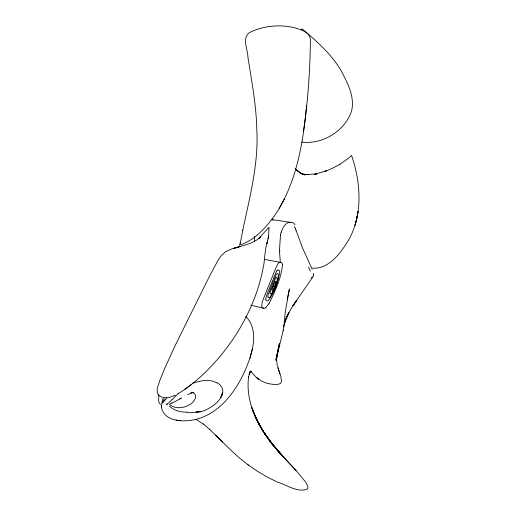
<?xml version="1.0" encoding="UTF-8"?>
<svg xmlns="http://www.w3.org/2000/svg" width="516" height="516" viewBox="0 0 516 516"><rect width="100%" height="100%" fill="white"/><g stroke="black" fill="none" stroke-linecap="round" stroke-linejoin="round"><path stroke-width="0.77" d="M254.633 236.547L254.33 241.565M313.425 275.28L313.315 273.306M178.323 393.65C199.737 380.176 217.442 361.471 231.877 340.824L232.045 340.586C248.048 317.308 259.542 290.708 264.089 262.76C264.837 255.51 265.237 248.202 267.552 241.217L266.94 243.571L268.61 236.07L268.997 227.253L258.58 238.637L260.948 236.476C253.885 243.9 243.236 245.235 233.987 248.331L240.095 246.513L232.6 248.583L225.653 251.615L221.28 255.633L218.32 259.78L209.819 275.596L175.143 345.604L164.914 367.979L159.876 380.298L157.29 388.193L157.199 392.489L157.973 394.353L159.586 395.978L162.463 397.346M306.652 105.348L305.304 118.222C308.491 92.28 310.122 66.164 310.406 40.035C310.38 32.869 302.576 30.102 296.829 28.464C281.981 24.02 265.637 25.445 251.486 31.566C240.714 35.959 247.893 49.433 247.964 57.392C251.64 81.006 256.207 104.587 256.762 128.555C258.864 163.243 249.731 196.912 242.733 230.517M158.78 395.017L158.631 401.074L159.412 403.344L160.502 404.402M303.453 131.625L305.311 118.132C301.325 152.988 293.681 188.94 272.945 218.016C264.16 229.285 253.511 240.972 239.347 245.139L240.295 243.139M161.353 407.292L161.295 405.37C162.392 423.642 188.488 422.617 200.853 417.876C222.654 409.898 236.857 389.38 245.803 368.908C252.427 353.008 259.638 330.356 245.674 316.308M242.817 230.013L240.256 243.262M280.485 235.019L279.504 250.015M268.114 238.914L268.61 236.07M279.569 343.301L275.989 360.258L277.111 354.266L276.092 359.336L283.161 330.756L284.064 325.544L285.251 311.741L289.444 288.934L287.148 299.428M312.677 268.172C329.285 269.107 340.695 252.834 348.455 240.301C363.083 214.533 360.903 182.606 351.564 155.426L347.507 158.999L339.444 164.598M283.161 330.756L283.271 330.13M283.471 326.905L283.761 325.59M252.434 348.629L249.944 358.027M279.608 343.237L276.518 358.755L277.156 364.947L279.962 373.894M357.137 216.849L355.021 225.389L355.982 221.506M283.613 326.467L283.955 325.19M284.123 324.551L288.831 312.554L285.999 318.482L290.85 309.174L296.79 300.177L292.778 305.923L312.219 277.847M281.188 232.174C282.665 228.188 284.877 223.035 289.534 222.203M284.626 322.642L286.812 316.308M273.145 279.227L276.537 271.197M273.525 280.723L276.266 274.364A2.961 1.213 -72 0 1 276.989 273.693L277.627 273.603A9.088 3.747 -73 0 1 278.105 273.738C279.408 280.904 273.919 290.805 270.132 297.119M272.854 280.014L266.966 294.268L265.785 298.371A3.741 1.613 -68 0 0 265.863 299.603M273.293 281.336L267.862 295.507A2.883 1.238 -68.6 0 0 267.881 296.513L268.094 297.061M275.183 286.219L277.215 280.04L277.04 277.602A5.96 2.49 -72.2 0 0 276.582 277.473M273.68 285.193L275.118 281.768A1.284 0.542 -71 0 1 275.557 281.497A3.128 1.329 -71.4 0 1 275.847 281.562L275.718 283.677L273.467 289.289A3.535 1.561 -70.4 0 1 273.041 289.947L272.809 290.211A0.832 0.361 -69.9 0 1 272.642 290.315L272.454 290.308A3.019 1.309 -69.7 0 1 272.203 290.173A1.155 0.503 -69.6 0 1 272.042 289.605L273.196 286.374M163.411 397.559L161.76 402.428L162.882 401.977M274.506 287.947L271.738 293.275A2.857 1.258 -69.7 0 1 271.139 293.785A1.335 0.581 -69.3 0 1 271.003 293.83L270.777 293.817M249.086 374.119L250.402 371.288L248.544 377.067L248.628 376.686C245.216 402.041 257.968 426.493 273.493 445.682L263.128 431.382L274.544 446.901L269.1 440.064L281.497 454.983L269.442 440.567L282.375 455.847L276.086 448.765L296.036 470.521M249.067 374.158L250.247 371.791M163.662 400.326L163.882 399.9M163.991 399.687L164.327 399.042M279.272 208.251L284.671 198.299M269.275 303.002C275.299 291.011 281.188 278.214 282.471 264.74M268.662 303.995L265.888 307.465M301.234 30.031L302.041 28.786C318.108 42.422 334.703 56.844 343.966 76.207C349.48 86.849 354.589 99.098 351.499 111.282C344.714 131.187 322.571 144.667 301.783 142.126M166.397 397.836C166.462 400.132 160.411 403.241 161.779 404.879M250.021 372.236L250.744 371.346L249.718 372.584C250.795 371.475 250.395 371.514 251.421 371.436L250.834 371.455L251.66 371.681L250.499 371.359M178.51 393.127L171.989 399.803M312.541 277.221L312.831 276.899A24.117 8.333 33.8 0 0 313.302 275.215M184.412 389.677L191.172 384.626M171.989 402.796L169.448 404.338C174.672 408.865 182.348 408.459 188.198 405.453C192.958 403.731 199.537 395.733 192.616 392.386M179.807 398.971L181.471 398.017L171.931 403.26M339.98 164.294L332.175 168.41L325.035 171.37L326.422 170.867L314.637 174.279L316.876 173.905L305.678 174.582L308.407 174.672L301.86 173.944M311.941 277.627L312.064 277.563A15.79 5.457 30.6 0 0 312.554 277.227M187.566 394.708L192.9 392.392L190.926 392.947L193.532 392.283M175.35 395.256L169.287 397.468L166.604 397.83M192.758 383.227C200.331 380.782 209.819 378.518 217.004 383.04M277.885 270.1L277.35 270.339A3.651 1.464 -72.2 0 0 276.531 271.177M280.065 262.302L278.814 262.825A5.444 2.077 -72.5 0 0 277.937 263.824L275.879 267.888L262.238 301.802L261.702 306.394L262.405 307.607L263.85 308.304A4.773 2.141 -67.3 0 0 264.089 308.355A6.315 2.87 -67.7 0 0 265.882 307.588M187.431 412.123C180.916 412.51 174.176 410.588 169.312 406.137M187.501 412.69L191.7 412.71L200.324 411.407L195.983 412.245C208.27 412.89 234.245 393.456 217.204 382.73M276.582 277.466L276.331 277.498A2.032 0.839 -71.3 0 0 275.712 277.995L270.016 292.482A2.064 0.897 -69 0 0 270.113 293.301L270.152 293.365A4.844 2.109 -68.9 0 0 270.777 293.798M163.824 397.662L166.255 397.842M176.15 420.114L180.361 420.74M271.487 219.532L290.444 222.332M264.231 259.374L280.756 262.386M250.886 305.22L263.805 308.297M251.66 371.681L250.505 371.152L251.292 371.713L250.834 371.359M302.415 174.079L304.904 174.989L299.764 172.77L301.957 173.834L296.171 169.732L299.345 172.28L295.242 168.687M196.112 419.373L203.71 424.281L203.375 424.01L209.831 429.551L209.367 429.131L230.813 450.133L239.334 457.853L248.473 465.135M247.899 464.742L257.742 471.469L267.333 477.068L277.144 481.976C286.477 484.692 298.061 493.373 307.794 488.8L307.768 486.001L305.524 481.88L296.132 470.611L283.271 456.937M222.57 442.077L215.604 435.123L215.901 435.414M250.55 371.133L256.194 377.299L261.631 381.137L267.675 383.543L276.118 384.749L280.124 383.71L281.517 381.801L280.885 376.461L277.924 367.811M294.41 226.511L295.41 228.704M272.454 218.997L273.022 220.326M296.145 230.562L302.679 248.306L312.199 269.268M265.856 299.615L266.185 300.273A9.423 4.128 -67.1 0 0 267.043 300.822L267.191 300.873A8.359 3.677 -67.4 0 0 267.353 300.905L267.398 300.912A2.58 1.135 -67.7 0 0 267.565 300.905A4.418 1.948 -68.1 0 0 268.623 300.331C274.486 292.037 278.137 281.846 279.769 271.855A3.883 1.6 -72.9 0 0 279.233 270.423L279.156 270.365A11.12 4.521 -74 0 0 277.898 270.049M279.537 251.505L280.323 262.309M274.015 285.38A26.052 12.926 -71 0 1 273.519 286.593M269.294 303.04A22.027 10.926 -69.7 0 1 268.681 304.034M280.059 262.334A13.842 5.463 -74.5 0 1 280.801 262.399L281.446 262.67A12.41 4.928 -75.1 0 1 281.626 262.779L281.691 262.825A5.36 2.135 -74.9 0 1 281.923 263.063A5.895 2.354 -74.5 0 1 282.478 264.727M163.372 401.938A30.979 17.118 -46.4 0 1 164.159 400.326M171.925 399.739A49.168 39.132 -44.6 0 1 166.952 404.189M166.191 404.028A11.152 0.477 40.7 0 1 167.268 404.97M279.775 251.563A27.438 15.996 77.6 0 1 279.736 250.099M280.452 235.019A10.83 5.134 -76.6 0 1 281.156 232.155M289.515 222.609A20.943 8.501 -81.7 0 1 295.004 224.802M295.378 228.794A61.14 24.929 -87.8 0 1 296.107 230.652M308.497 267.03A52.284 14.829 44.1 0 1 310.361 271.274M311.974 277.647A11.494 3.928 29.3 0 1 311.419 277.866M275.421 286.335A41.422 21.588 -71.2 0 1 274.731 288.083M268.094 297.061A5.018 2.193 -67.9 0 0 268.514 297.448L268.572 297.48A11.713 5.121 -67.6 0 0 268.997 297.635L269.12 297.655A1.742 0.761 -68.2 0 0 269.242 297.648A3.709 1.638 -69 0 0 270.132 297.151M276.918 355.414L276.57 358.813L278.356 348.287L276.918 355.414M358.052 211.612L356.35 220.345L358.052 211.612M279.537 343.372L278.859 346.359L279.562 343.353M222.551 392.824L220.906 397.255L222.551 392.824M258.574 379.228L256.497 377.57L258.574 379.228M282.974 456.479L276.324 449.094L282.974 456.479M272.293 444.308L266.385 436.239L258.413 423.185L262.386 430.105L272.293 444.308M265.295 434.736L257.794 421.907L253.072 411.42L259.819 425.81L255.82 417.902L251.789 407.498L257.149 420.592L265.295 434.736"/></g></svg>
